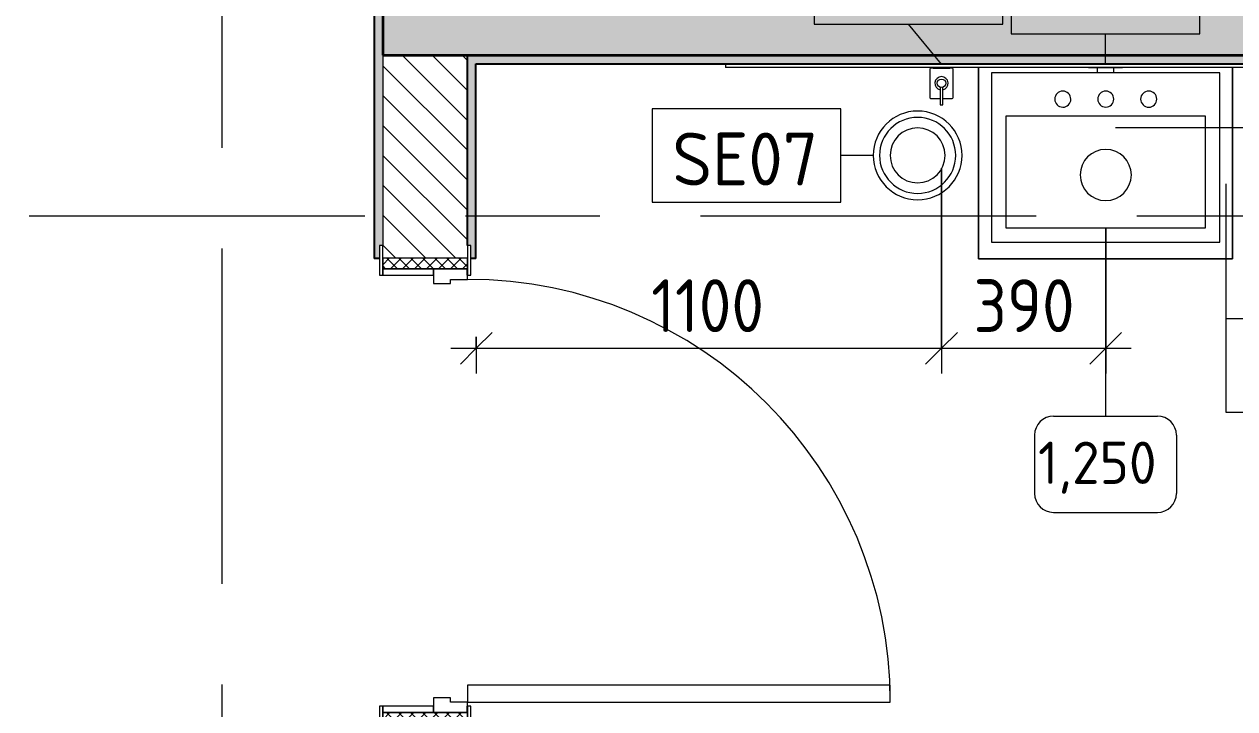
# Model space of a CAD drawing. Header units: millimetres. Extents: x 3991 to 282775, y -8553 to 29560.
# Drawn here: x 36640 to 39502, y 12234 to 13854 of the extents above; entities that cross this region are included whole.
import ezdxf

# ---------------------------------------------------------------- set-up
doc = ezdxf.new("R2010")
doc.units = ezdxf.units.MM
doc.linetypes.add('Осевая', pattern=[1587.5, 317.5, -238.125, 793.75, -238.125])
for name, color, linetype, lineweight in [('A-ANNO-DIMS', 7, 'Continuous', 9), ('A-ANNO-DIMS-50', 7, 'Continuous', 9), ('A-DOOR', 7, 'Continuous', 9), ('A-DOOR-1', 7, 'Continuous', 15), ('A-DOOR-FRAM', 7, 'Continuous', 15), ('A-DOOR-FRAM-1', 7, 'Continuous', 9), ('A-WALL', 7, 'Continuous', 9), ('I-FURN', 7, 'Continuous', 9), ('I-FURN-IDEN', 7, 'Continuous', 9), ('I-WALL', 7, 'Continuous', 9), ('P-SANR-FIXT-IDEN', 7, 'Continuous', 9), ('Оси-2', 7, 'Осевая', 9)]:
    doc.layers.add(name, color=color, linetype=linetype, lineweight=lineweight)
for name, color, linetype, lineweight, true_color in [('A-GENM-1', 7, 'Continuous', 9, 0x4994b4), ('A-WALL-1', 7, 'Continuous', 25, 0x3c3c3c), ('A-WALL-2', 7, 'Continuous', 35, 0x3c3c3c), ('A-WALL-FNSH-1', 7, 'Continuous', 15, 0x3c3c3c), ('P-SANR-FIXT-1', 7, 'Continuous', 15, 0x4994b4), ('P-SANR-FIXT-2', 7, 'Continuous', 9, 0x4994b4)]:
    doc.layers.add(name, color=color, linetype=linetype, lineweight=lineweight, true_color=true_color)
doc.styles.add('GOST Common', font='GOST_Common.ttf', dxfattribs={"height": 100})
doc.styles.add('GOST Common_1', font='GOST_Common.ttf', dxfattribs={"height": 125})
doc.styles.add('ISOCPEUR', font='isocpeur.ttf', dxfattribs={"width": 0.9, "height": 125})
doc.dimstyles.new('ISO-2_5_0_9К_БОЛЬШОЙ', dxfattribs={"dimscale": 304.8, "dimtxt": 124.497647, "dimasz": 0.246063, "dimexe": 0.19685, "dimexo": 0.492126, "dimgap": 0, "dimtad": 1, "dimdec": 0, "dimrnd": 10, "dimzin": 0, "dimdsep": 46, "dimtxsty": 'ISOCPEUR', "dimblk1": 'OBLIQUE', "dimblk2": 'OBLIQUE', "dimsah": 1, "dimcen": 0.09, "dimdle": 0.19685, "dimazin": 0, "dimtfac": 1, "dimtdec": 4, "dimtix": 1, "dimtmove": 0, "dimatfit": 3, "dimfxl": 1, "dimtvp": 1, "dimtolj": 1, "dimtzin": 0, "dimarcsym": 2})
pattern_1 = [(0, (14897.196, 0), (60.96, 15.24), [5.029, -40.691, 5.029, -40.691, -243.84]), (0, (14897.196, 0), (60.96, 15.24), [-91.44, 5.029, -86.411, 5.029, -40.691, -106.68]), (0, (14897.196, 0), (60.96, 15.24), [-228.6, 5.029, -25.451, 5.029, -71.171]), (120, (14920.056, 7.62), (-43.678227, 45.1729086), [5.029, -40.691, 5.029, -40.691, -243.84]), (120, (14920.056, 7.62), (-43.678227, 45.1729086), [-91.44, 5.029, -86.411, 5.029, -40.691, -106.68]), (120, (14920.056, 7.62), (-43.678227, 45.1729086), [-228.6, 5.029, -25.451, 5.029, -71.171]), (240, (14927.676, 38.1), (-17.281773, -60.4129086), [5.029, -40.691, 5.029, -40.691, -243.84]), (240, (14927.676, 38.1), (-17.281773, -60.4129086), [-91.44, 5.029, -86.411, 5.029, -40.691, -106.68]), (240, (14927.676, 38.1), (-17.281773, -60.4129086), [-228.6, 5.029, -25.451, 5.029, -71.171])]

# ---------------------------------------------------------------- blocks, each defined once
blk = doc.blocks.new('110_Дверь_СКБ_1Ст_Внутренняя1 - Д-4к_л_ 1100x2100h_кладовая-31838514-Фрагмент 1_3')
at = {"layer": 'A-DOOR'}
h = blk.add_hatch(dxfattribs=at)
h.set_pattern_fill('FP_31', color=256, style=0, pattern_type=2)
h.set_pattern_definition([(135, (1751.41, 164.685), (-14.14214, -14.14214), []), (225, (1751.41, 164.685), (14.14214, -14.14214), [])])
h.paths.add_polyline_path([(562.5, 100), (537.5, 100), (537.5, -100), (562.5, -100), (562.5, -75.5)])
at = {"layer": 'A-DOOR-FRAM-1'}
h = blk.add_hatch(dxfattribs=at)
h.set_pattern_fill('FP_32', color=256, style=0, pattern_type=2)
h.set_pattern_definition([(45, (-371.384, 164.685), (-14.1421, 14.1421), []), (135, (-371.384, 164.685), (-14.1421, -14.1421), [])])
h.paths.add_polyline_path([(-512.5, 100), (-537.5, 100), (-537.5, -100), (-512.5, -100), (-512.5, -75.5)])
at = {"layer": 'A-DOOR'}
blk.add_arc((512.5, 100), 1000, 90, 180, dxfattribs=at)
at = {"layer": 'A-DOOR-1'}
for p, q in [((512.5, 1100), (472.5, 1100)), ((472.5, 1100), (472.5, 100)), ((512.5, 100), (512.5, 1100)), ((472.5, 100), (512.5, 100))]:
    blk.add_line(p, q, dxfattribs=at)
at = {"layer": 'A-DOOR-FRAM'}
for p, q in [((-497.5, 108), (-567.5, 108)), ((-567.5, 108), (-567.5, 100)), ((-567.5, 100), (-497.5, 100)), ((-512.5, 100), (-537.5, 100)), ((-537.5, 100), (-537.5, -100)), ((-487.5, 100), (-512.5, 100)), ((-512.5, 100), (-512.5, 20)), ((-512.5, -100), (-512.5, 100)), ((-497.5, 100), (-512.5, 100)), ((-512.5, 100), (-512.5, 99)), ((-512.5, 99), (-497.5, 99)), ((-497.5, 100), (-497.5, 108)), ((-497.5, 99), (-497.5, 100)), ((-487.5, 60), (-487.5, 100)), ((512.5, 100), (512.5, 60)), ((537.5, 100), (512.5, 100)), ((592.5, 108), (522.5, 108)), ((522.5, 108), (522.5, 100)), ((537.5, 100), (522.5, 100)), ((522.5, 100), (522.5, 99)), ((522.5, 100), (592.5, 100)), ((522.5, 99), (537.5, 99)), ((537.5, 20), (537.5, 100)), ((562.5, 100), (537.5, 100)), ((537.5, 100), (537.5, -100)), ((537.5, 99), (537.5, 100)), ((562.5, -100), (562.5, 100)), ((592.5, 100), (592.5, 108)), ((-477.5, 60), (-487.5, 60)), ((-477.5, 20), (-477.5, 60)), ((512.5, 60), (502.5, 60)), ((502.5, 60), (502.5, 20)), ((-512.5, 20), (-477.5, 20)), ((-497.5, 20), (-512.5, 20)), ((-512.5, 20), (-512.5, -100)), ((-497.5, -100), (-497.5, 20)), ((502.5, 20), (537.5, 20)), ((537.5, 20), (522.5, 20)), ((522.5, 20), (522.5, -100)), ((537.5, -100), (537.5, 20)), ((-497.5, -100), (-567.5, -100)), ((-567.5, -100), (-567.5, -108)), ((-567.5, -108), (-497.5, -108)), ((-537.5, -100), (-512.5, -100)), ((-512.5, -100), (-497.5, -100)), ((-497.5, -108), (-497.5, -100)), ((522.5, -100), (537.5, -100)), ((592.5, -100), (522.5, -100)), ((522.5, -100), (522.5, -108)), ((522.5, -108), (592.5, -108)), ((537.5, -100), (562.5, -100)), ((592.5, -108), (592.5, -100))]:
    blk.add_line(p, q, dxfattribs=at)
blk = doc.blocks.new('Мойка кухонная - Раковина Roca Victoria-N Unik 600х460 мм-30768662-Фрагмент 1_3')
at = {"layer": 'P-SANR-FIXT-2'}
for p, q in [((270, 0), (-270, 0)), ((-270, 0), (-270, -400)), ((270, -400), (270, 0)), ((236.1, -102.3), (-236.6, -102.3)), ((-236.6, -102.3), (-236.6, -366.4)), ((236.1, -366.4), (236.1, -102.3)), ((-236.6, -366.4), (236.1, -366.4)), ((-270, -400), (270, -400))]:
    blk.add_line(p, q, dxfattribs=at)
for centre, radius, start, end in [((-101.6, -61.9), 19, 90, 180), ((-101.6, -61.9), 19, 360, 90), ((0, -61.9), 19, 360, 180), ((101.6, -61.9), 19.1, 360, 180), ((-101.6, -61.9), 19, 180, 270), ((-101.6, -61.9), 19.1, 270, 360), ((0, -61.9), 19, 180, 360), ((101.6, -61.9), 19.1, 180, 360), ((0, -241.3), 60.5, 360, 180), ((0, -241.3), 60.5, 180, 360)]:
    blk.add_arc(centre, radius, start, end, dxfattribs=at)
blk = doc.blocks.new('мусорная корзина - Round_ Metal-30590745-Фрагмент 1_3')
at = {"layer": 'P-SANR-FIXT-1'}
for radius, start, end in [(105, 0, 180), (90, 360, 180), (65, 0, 180), (105, 180, 360), (90, 180, 360), (65, 180, 360)]:
    blk.add_arc((0, 0), radius, start, end, dxfattribs=at)
blk = doc.blocks.new('TOY_Диспансер мыло - Дозатор Elegance new 11654 019001 хром-V41-Фрагмент 1_3')
at = {"layer": 'A-GENM-1'}
for p, q in [((127.9, 96.6), (122.2, 96.6)), ((122.2, 96.6), (122.2, 81.7)), ((127.9, 81.7), (127.9, 96.6)), ((97.5, 79.7), (97.5, 12)), ((122.2, 81.7), (99.5, 81.7)), ((122.2, 81.7), (102.9, 81.7)), ((122.2, 82.7), (122.2, 55.3)), ((127.9, 55.3), (127.9, 82.7)), ((146.9, 81.7), (127.9, 81.7)), ((150.5, 81.7), (127.9, 81.7)), ((152.5, 12), (152.5, 79.7)), ((99.5, 10), (105, 10)), ((145, 10), (105, 10)), ((105, 10), (105, 8.5)), ((145, 8.5), (145, 10)), ((145, 10), (150.5, 10))]:
    blk.add_line(p, q, dxfattribs=at)
blk.add_circle((125, 45.7), 10, dxfattribs=at)
for centre, radius, start, end in [((99.5, 79.7), 2, 90, 180), ((125, 45.7), 15.7, 100.4353, 79.365), ((150.5, 79.7), 2, 360, 90), ((99.5, 12), 2, 180, 270), ((150.5, 12), 2, 270, 360)]:
    blk.add_arc(centre, radius, start, end, dxfattribs=at)
blk = doc.blocks.new('сифон - Для раковины-30649700-Фрагмент 1_3')
at = {"layer": 'P-SANR-FIXT-1'}
for p, q in [((238, 40), (237.1, 40)), ((237.1, -40), (237.1, 40)), ((237.1, 20), (225.2, 20)), ((225.2, -20), (237.1, -20)), ((237.1, -40), (238, -40))]:
    blk.add_line(p, q, dxfattribs=at)
blk = doc.blocks.new('М_сантехническая_рамка1 - В рамке-30590747-Фрагмент 1_3')
at = {"layer": 'P-SANR-FIXT-IDEN'}
for p, q in [((4.293, 2.24), (-4.639, 2.24)), ((-4.639, 2.24), (-4.639, -2.178)), ((4.293, -2.178), (4.293, 2.24)), ((-4.639, -2.178), (4.293, -2.178))]:
    blk.add_line(p, q, dxfattribs=at)
blk = doc.blocks.new('Марка_Мебель - В прямоуг_Balcon_Марка-25523697-Фрагмент 1_3')
at = {"layer": 'I-FURN-IDEN'}
for p, q in [((-2.455, 2.278), (2.455, 2.278)), ((-3.355, 1.378), (-3.355, -1.384)), ((3.355, 1.378), (3.355, -1.378)), ((-2.461, -2.278), (2.455, -2.278))]:
    blk.add_line(p, q, dxfattribs=at)
for centre, radius, start, end in [((-2.455, 1.378), 0.9, 90, 180), ((2.455, 1.378), 0.9, 0, 90), ((-2.461, -1.384), 0.893, 180, 270), ((2.455, -1.378), 0.9, 270, 0)]:
    blk.add_arc(centre, radius, start, end, dxfattribs=at)
blk = doc.blocks.new('DIMBLOCK57-Фрагмент 1_3')
at = {"layer": 'A-ANNO-DIMS-50'}
for p, q in [((38808.2, 13512.9), (38808.2, 13026.9)), ((38808.2, 13086.9), (38808.2, 13512.9)), ((37708.2, 13113.9), (37708.2, 13026.9)), ((37708.2, 13086.9), (37708.2, 13113.9)), ((37648.2, 13086.9), (38808.2, 13086.9))]:
    blk.add_line(p, q, dxfattribs=at)
at = {"layer": 'A-ANNO-DIMS-50', "lineweight": 20}
for p, q in [((37708.2, 13086.9), (37745.7, 13124.4)), ((38808.2, 13086.9), (38845.7, 13124.4)), ((37708.2, 13086.9), (37670.7, 13049.4)), ((38808.2, 13086.9), (38770.7, 13049.4))]:
    blk.add_line(p, q, dxfattribs=at)
at = {"layer": 'A-ANNO-DIMS-50', "color": 0, "insert": (38121.7, 13250.2), "char_height": 125, "width": 327.525, "attachment_point": 1, "line_spacing_factor": 1.149209, "style": 'ISOCPEUR'}
blk.add_mtext('1100', dxfattribs=at)
blk = doc.blocks.new('_Oblique')
at = {"color": 0, "linetype": 'ByBlock', "lineweight": -2}
blk.add_line((-0.5, -0.5), (0.5, 0.5), dxfattribs=at)
blk = doc.blocks.new('DIMBLOCK58-Фрагмент 1_3')
at = {"layer": 'A-ANNO-DIMS-50'}
for p, q in [((38808.2, 13512.9), (38808.2, 13026.9)), ((38808.2, 13086.9), (38808.2, 13512.9)), ((39196.5, 13371.8), (39196.5, 13026.9)), ((39196.5, 13086.9), (39196.5, 13371.8)), ((38808.2, 13086.9), (39256.5, 13086.9))]:
    blk.add_line(p, q, dxfattribs=at)
at = {"layer": 'A-ANNO-DIMS-50', "lineweight": 20}
for p, q in [((38808.2, 13086.9), (38845.7, 13124.4)), ((39196.5, 13086.9), (39234, 13124.4)), ((38808.2, 13086.9), (38770.7, 13049.4)), ((39196.5, 13086.9), (39159, 13049.4))]:
    blk.add_line(p, q, dxfattribs=at)
at = {"layer": 'A-ANNO-DIMS-50', "color": 0, "insert": (38883.8, 13250.2), "char_height": 125, "width": 284.429, "attachment_point": 1, "line_spacing_factor": 1.149209, "style": 'ISOCPEUR'}
blk.add_mtext('390', dxfattribs=at)

msp = doc.modelspace()

# ---------------------------------------------------------------- hatches: boundary and pattern name
at = {"layer": 'I-WALL'}
h = msp.add_hatch(dxfattribs=at)
h.set_pattern_fill('FP_13', color=256, style=0, pattern_type=2)
h.set_pattern_definition(pattern_1)
h.paths.add_polyline_path([(37487.2, 12100), (37487.2, 12170), (37479.2, 12170), (37479.2, 12200), (37467.2, 12200), (37467.2, 12100)])
h.paths.add_polyline_path([(37479.2, 13300), (37479.2, 13330), (37487.2, 13330), (37487.2, 14580), (37467.2, 14580), (37467.2, 13300)])
h = msp.add_hatch(dxfattribs=at)
h.set_pattern_fill('FP_4', color=256, style=0, pattern_type=2)
h.set_pattern_definition([(45, (14897.196, 0), (-28.51196, 28.51196), []), (45, (14925.71, 0), (-28.51196, 28.51196), [50.403, -10.081, 1.676, -8.404])])
h.paths.add_polyline_path([(43918.1, 13780), (43918.1, 14000), (37487.2, 14000), (37487.2, 13780), (42937.2, 13780)])
h = msp.add_hatch(dxfattribs=at)
h.set_pattern_fill('FP_12', color=256, style=0, pattern_type=2)
h.set_pattern_definition([(135, (14897.196, 0), (-35.35534, -35.35534), [])])
h.paths.add_polyline_path([(37687.2, 10900), (37687.2, 12200), (37487.2, 12200), (37487.2, 10900), (37511.7, 10900)])
h.paths.add_polyline_path([(37687.2, 13300), (37687.2, 13780), (37487.2, 13780), (37487.2, 13300), (37511.7, 13300)])
h = msp.add_hatch(dxfattribs=at)
h.set_pattern_fill('FP_13', color=256, style=0, pattern_type=2)
h.set_pattern_definition(pattern_1)
h.paths.add_polyline_path([(37687.2, 11870), (37707.2, 11870), (37707.2, 12200), (37695.2, 12200), (37695.2, 12170), (37687.2, 12170)])
h.paths.add_polyline_path([(37707.2, 13300), (37707.2, 13780), (37687.2, 13780), (37687.2, 13330), (37695.2, 13330), (37695.2, 13300)])
h = msp.add_hatch(dxfattribs=at)
h.set_pattern_fill('FP_13', color=256, style=0, pattern_type=2)
h.set_pattern_definition(pattern_1)
h.paths.add_polyline_path([(42717.2, 13760), (42737.2, 13760), (42737.2, 13780), (37707.2, 13780), (37707.2, 13760), (42716.2, 13760)])

# ---------------------------------------------------------------- linework, layer by layer
at = {"layer": 'A-WALL'}
msp.add_line((37487.2, 13780), (37487.2, 13330), dxfattribs=at)
at = {"layer": 'A-WALL-1'}
for p, q in [((37467.2, 14580), (37467.2, 13300)), ((37687.2, 13330), (37687.2, 13780)), ((37707.2, 13300), (37707.2, 13760)), ((37707.2, 13760), (42717.2, 13760)), ((37467.2, 13300), (37479.2, 13300)), ((37695.2, 13300), (37707.2, 13300))]:
    msp.add_line(p, q, dxfattribs=at)
at = {"layer": 'A-WALL-2'}
for p, q in [((37487.2, 14000), (37487.2, 13780)), ((37487.2, 13780), (43918.1, 13780))]:
    msp.add_line(p, q, dxfattribs=at)
at = {"layer": 'A-WALL-FNSH-1'}
for p, q in [((37466.2, 14579), (37466.2, 13300)), ((37708.2, 13300), (37708.2, 13759)), ((37708.2, 13759), (42716.2, 13759)), ((37466.2, 13300), (37467.2, 13300)), ((37707.2, 13300), (37708.2, 13300))]:
    msp.add_line(p, q, dxfattribs=at)
at = {"layer": 'I-FURN'}
for p, q in [((38895.9, 13751), (38895.9, 13298.8)), ((38895.9, 13298.8), (38895.9, 13751)), ((39495.9, 13298.8), (39495.9, 13751)), ((39495.9, 13751), (39495.9, 13298.8)), ((38895.9, 13298.8), (39495.9, 13298.8)), ((39495.9, 13298.8), (38895.9, 13298.8))]:
    msp.add_line(p, q, dxfattribs=at)
at = {"layer": 'I-FURN-IDEN'}
msp.add_line((39195.9, 13298.8), (39195.9, 12926.5), dxfattribs=at)
at = {"layer": 'I-WALL'}
for p in [(38297.2, 13759), (40097.2, 13751)]:
    msp.add_line(p, (38297.2, 13751), dxfattribs=at)
at = {"layer": 'P-SANR-FIXT-IDEN'}
for p, q in [((38808.2, 13759.2), (38730.1, 13853.5)), ((39195.9, 13759), (39195.9, 13830.5)), ((39219.4, 13609.1), (39581.2, 13609.1)), ((38646.7, 13543.2), (38570.5, 13543.2)), ((39480.1, 13475.6), (39480.1, 13046.2))]:
    msp.add_line(p, q, dxfattribs=at)
at = {"layer": 'Оси-2'}
for p, q in [((37107.2, 10386.3), (37107.2, 14385.6)), ((31332.8, 13400), (42668.1, 13400))]:
    msp.add_line(p, q, dxfattribs=at)

# ---------------------------------------------------------------- block references
at = {"layer": 'A-DOOR', "rotation": 269.9999999999999}
msp.add_blockref('110_Дверь_СКБ_1Ст_Внутренняя1 - Д-4к_л_ 1100x2100h_кладовая-31838514-Фрагмент 1_3', (37587.2, 12762.5), dxfattribs=at)
at = {"layer": 'I-FURN-IDEN', "xscale": 49.99999999999998, "yscale": 49.99999999999998, "zscale": 49.99999999999998}
msp.add_blockref('Марка_Мебель - В прямоуг_Balcon_Марка-25523697-Фрагмент 1_3', (39195.9, 12812.6), dxfattribs=at)
at = {"layer": 'P-SANR-FIXT-1'}
for name, p, rotation in [('TOY_Диспансер мыло - Дозатор Elegance new 11654 019001 хром-V41-Фрагмент 1_3', (38933.2, 13759.5), 180), ('сифон - Для раковины-30649700-Фрагмент 1_3', (39195.9, 13513), 89.99999999999972)]:
    msp.add_blockref(name, p, dxfattribs=dict(at, rotation=rotation))
for name, p in [('Мойка кухонная - Раковина Roca Victoria-N Unik 600х460 мм-30768662-Фрагмент 1_3', (39196.5, 13738.2)), ('мусорная корзина - Round_ Metal-30590745-Фрагмент 1_3', (38751.7, 13543.2))]:
    msp.add_blockref(name, p, dxfattribs=at)
at = {"layer": 'P-SANR-FIXT-IDEN', "xscale": 49.99999999999998, "yscale": 49.99999999999998, "zscale": 49.99999999999998}
for p in [(38738.8, 13962.4), (39204.6, 13939.4), (38355.9, 13541.7), (39712, 13044.7)]:
    msp.add_blockref('М_сантехническая_рамка1 - В рамке-30590747-Фрагмент 1_3', p, dxfattribs=at)

# ---------------------------------------------------------------- texts
at = {"layer": 'I-FURN-IDEN', "insert": (39036.4, 12866.1), "char_height": 100, "width": 368.776, "attachment_point": 1, "style": 'GOST Common'}
msp.add_mtext('1,250', dxfattribs=at)
at = {"layer": 'P-SANR-FIXT-IDEN', "insert": (38171.6, 13597.1), "char_height": 125, "width": 444.937, "attachment_point": 1, "style": 'GOST Common_1'}
msp.add_mtext('SE07', dxfattribs=at)

# ---------------------------------------------------------------- dimensions: what is measured, and where the dimension line sits
at = {"layer": 'A-ANNO-DIMS'}
for base, p1, p2, override, picture, middle in [((38808.2, 13086.9), (37708.2, 13263.9), (38808.2, 13662.9), {"dimpost": '<>', "dimfxl": 1170.13514}, 'DIMBLOCK57-Фрагмент 1_3', (38258.2, 13149.4)), ((39196.5, 13086.9), (38808.2, 13662.9), (39196.5, 13521.8), {"dimpost": '<>', "dimfxl": 413.143643}, 'DIMBLOCK58-Фрагмент 1_3', (39002.3, 13149.4))]:
    dim = msp.add_linear_dim(base=base, p1=p1, p2=p2, dimstyle='ISO-2_5_0_9К_БОЛЬШОЙ', override=override, dxfattribs=at)
    dim.commit()
    dim.dimension.update_dxf_attribs({"geometry": picture, "text_midpoint": middle})

doc.saveas('drawing.dxf')
